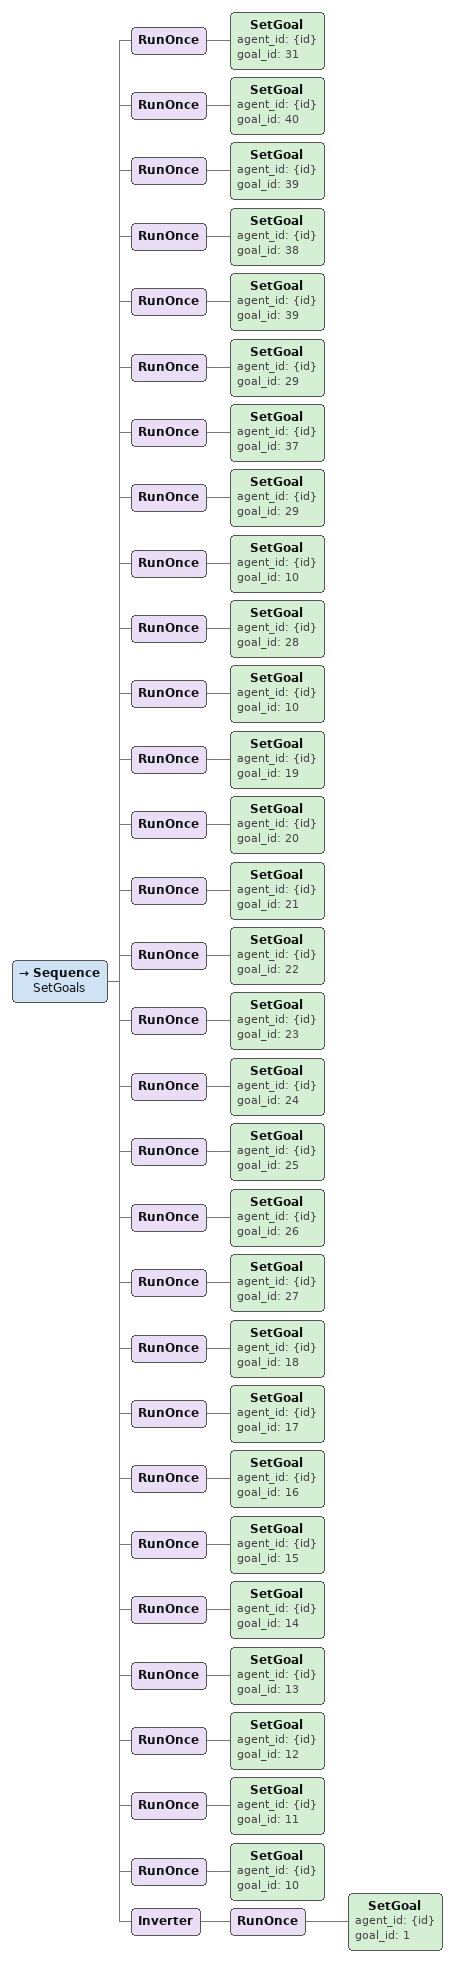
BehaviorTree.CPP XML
<Sequence name="SetGoals">
<RunOnce><SetGoal agent_id="{id}" goal_id="31"/></RunOnce>
<RunOnce><SetGoal agent_id="{id}" goal_id="40"/></RunOnce>
<RunOnce><SetGoal agent_id="{id}" goal_id="39"/></RunOnce>
<RunOnce><SetGoal agent_id="{id}" goal_id="38"/></RunOnce>
<RunOnce><SetGoal agent_id="{id}" goal_id="39"/></RunOnce>
<RunOnce><SetGoal agent_id="{id}" goal_id="29"/></RunOnce>
<RunOnce><SetGoal agent_id="{id}" goal_id="37"/></RunOnce>
<RunOnce><SetGoal agent_id="{id}" goal_id="29"/></RunOnce>
<RunOnce><SetGoal agent_id="{id}" goal_id="10"/></RunOnce>
<RunOnce><SetGoal agent_id="{id}" goal_id="28"/></RunOnce>
<RunOnce><SetGoal agent_id="{id}" goal_id="10"/></RunOnce>
<RunOnce><SetGoal agent_id="{id}" goal_id="19"/></RunOnce>
<RunOnce><SetGoal agent_id="{id}" goal_id="20"/></RunOnce>
<RunOnce><SetGoal agent_id="{id}" goal_id="21"/></RunOnce>
<RunOnce><SetGoal agent_id="{id}" goal_id="22"/></RunOnce>
<RunOnce><SetGoal agent_id="{id}" goal_id="23"/></RunOnce>
<RunOnce><SetGoal agent_id="{id}" goal_id="24"/></RunOnce>
<RunOnce><SetGoal agent_id="{id}" goal_id="25"/></RunOnce>
<RunOnce><SetGoal agent_id="{id}" goal_id="26"/></RunOnce>
<RunOnce><SetGoal agent_id="{id}" goal_id="27"/></RunOnce>
<RunOnce><SetGoal agent_id="{id}" goal_id="18"/></RunOnce>
<RunOnce><SetGoal agent_id="{id}" goal_id="17"/></RunOnce>
<RunOnce><SetGoal agent_id="{id}" goal_id="16"/></RunOnce>
<RunOnce><SetGoal agent_id="{id}" goal_id="15"/></RunOnce>
<RunOnce><SetGoal agent_id="{id}" goal_id="14"/></RunOnce>
<RunOnce><SetGoal agent_id="{id}" goal_id="13"/></RunOnce>
<RunOnce><SetGoal agent_id="{id}" goal_id="12"/></RunOnce>
<RunOnce><SetGoal agent_id="{id}" goal_id="11"/></RunOnce>
<RunOnce><SetGoal agent_id="{id}" goal_id="10"/></RunOnce>
<Inverter><RunOnce><SetGoal agent_id="{id}" goal_id="1"/></RunOnce></Inverter>
</Sequence>
